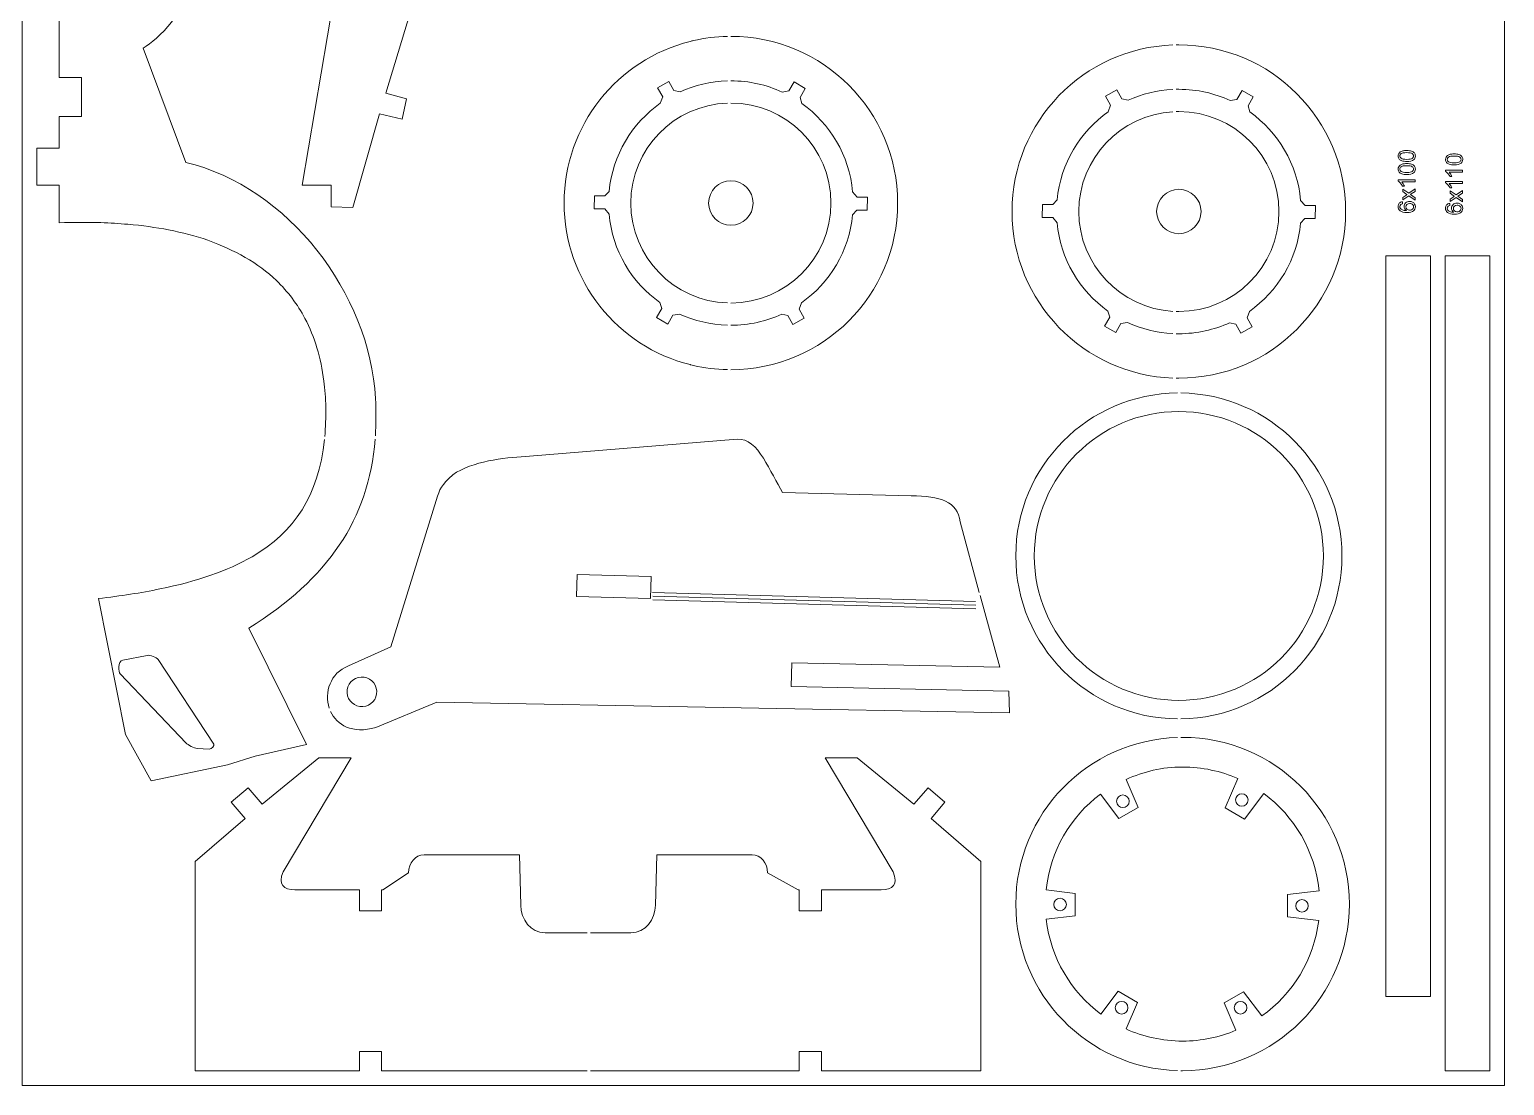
# Model space of a CAD drawing. Header units: centimetres. Extents: x -36.3 to 43.7, y -27.7 to 32.3.
# Drawn here: x 23.75 to 43.65, y 2.33 to 16.59 of the extents above; entities that cross this region are included whole.
import ezdxf

# ---------------------------------------------------------------- set-up
doc = ezdxf.new("R2010")
doc.units = ezdxf.units.CM
doc.header["$MEASUREMENT"] = 0
doc.layers.add('layer 1', color=7, linetype='Continuous')

msp = doc.modelspace()

# ---------------------------------------------------------------- linework, layer by layer
at = {"layer": 'layer 1', "color": 250, "lineweight": 20}
msp.add_open_spline([(23.65371, 2.33283), (23.65371, 2.33283), (23.65371, 32.33283), (23.65371, 32.33283), (23.65371, 32.33283), (43.65371, 32.33283), (43.65371, 32.33283), (43.65371, 32.33283), (43.65371, 2.33283), (43.65371, 2.33283), (43.65371, 2.33283), (23.65371, 2.33283), (23.65371, 2.33283)], degree=3, knots=[0, 0, 0, 0, 0.25, 0.25, 0.25, 0.5, 0.5, 0.5, 0.75, 0.75, 0.75, 1, 1, 1, 1], dxfattribs=at)
at = {"layer": 'layer 1', "color": 250, "lineweight": 9}
for points, knots in [([(27.73663, 11.09409), (27.74784, 11.22155), (27.75375, 11.35272), (27.7514, 11.49458), (27.74788, 11.60918), (27.74, 11.73722), (27.72596, 11.8442), (27.68494, 12.15656), (27.60085, 12.44076), (27.47018, 12.68938), (27.36918, 12.88155), (27.23956, 13.05196), (27.08524, 13.20111), (26.83953, 13.43858), (26.52028, 13.61306), (26.15896, 13.74568), (25.99444, 13.80607), (25.81806, 13.84853), (25.63034, 13.88478), (25.4579, 13.91807), (25.2754, 13.94402), (25.08185, 13.96057), (24.96391, 13.97066), (24.84185, 13.97856), (24.71551, 13.98252), (24.5373, 13.98812), (24.35051, 13.98694), (24.15466, 13.98188), (24.15466, 13.98188), (24.15466, 14.48733), (24.15466, 14.48733), (24.15466, 14.48733), (23.85371, 14.48733), (23.85371, 14.48733), (23.85371, 14.48733), (23.85371, 14.98733), (23.85371, 14.98733), (23.85371, 14.98733), (24.15466, 14.98733), (24.15466, 14.98733), (24.15466, 14.98733), (24.15466, 15.41405), (24.15466, 15.41405), (24.15466, 15.41405), (24.45437, 15.41405), (24.45437, 15.41405), (24.45437, 15.41405), (24.45437, 15.94368), (24.45437, 15.94368), (24.45437, 15.94368), (24.15466, 15.94368), (24.15466, 15.94368), (24.15466, 15.94368), (24.15466, 19.84851), (24.15466, 19.84851), (24.15466, 19.84851), (23.85371, 19.84851), (23.85371, 19.84851), (23.85371, 19.84851), (23.85371, 20.84851), (23.85371, 20.84851), (23.85371, 20.84851), (24.15466, 20.84851), (24.15466, 20.84851), (24.15466, 20.84851), (24.15466, 25.01703), (24.15466, 25.01703)], [0, 0, 0, 0, 0.04545455, 0.04545455, 0.04545455, 0.09090909, 0.09090909, 0.09090909, 0.13636364, 0.13636364, 0.13636364, 0.18181818, 0.18181818, 0.18181818, 0.22727273, 0.22727273, 0.22727273, 0.27272727, 0.27272727, 0.27272727, 0.31818182, 0.31818182, 0.31818182, 0.36363636, 0.36363636, 0.36363636, 0.40909091, 0.40909091, 0.40909091, 0.45454545, 0.45454545, 0.45454545, 0.5, 0.5, 0.5, 0.54545455, 0.54545455, 0.54545455, 0.59090909, 0.59090909, 0.59090909, 0.63636364, 0.63636364, 0.63636364, 0.68181818, 0.68181818, 0.68181818, 0.72727273, 0.72727273, 0.72727273, 0.77272727, 0.77272727, 0.77272727, 0.81818182, 0.81818182, 0.81818182, 0.86363636, 0.86363636, 0.86363636, 0.90909091, 0.90909091, 0.90909091, 0.95454545, 0.95454545, 0.95454545, 1, 1, 1, 1]), ([(25.3538, 25.01704), (25.3538, 25.01704), (25.90231, 17.23757), (25.90231, 17.23757), (25.89654, 16.85704), (25.49178, 16.45453), (25.28532, 16.3388), (25.28532, 16.3388), (25.86275, 14.79591), (25.86275, 14.79591), (27.23977, 14.46666), (28.34722, 13.027), (28.422, 11.60928), (28.43128, 11.43345), (28.43057, 11.26468), (28.41971, 11.10241)], [0, 0, 0, 0, 0.2, 0.2, 0.2, 0.4, 0.4, 0.4, 0.6, 0.6, 0.6, 0.8, 0.8, 0.8, 1, 1, 1, 1]), ([(28.97822, 20.18985), (28.97822, 20.18985), (28.97822, 18.72687), (28.97822, 18.72687), (28.97822, 18.72687), (29.27635, 18.72687), (29.27635, 18.72687), (29.27635, 18.72687), (29.27635, 18.42687), (29.27635, 18.42687), (29.27635, 18.42687), (28.97822, 18.42687), (28.97822, 18.42687), (28.97822, 18.42687), (28.93822, 16.97903), (28.93822, 16.97903), (28.93822, 16.97903), (28.56069, 15.73063), (28.56069, 15.73063), (28.56069, 15.73063), (28.83982, 15.65342), (28.83982, 15.65342), (28.83982, 15.65342), (28.78043, 15.38023), (28.78043, 15.38023), (28.78043, 15.38023), (28.47754, 15.4515), (28.47754, 15.4515), (28.47754, 15.4515), (28.11527, 14.18652), (28.11527, 14.18652), (28.11527, 14.18652), (27.82427, 14.19578), (27.82427, 14.19578), (27.82427, 14.19578), (27.82427, 14.4894), (27.82427, 14.4894), (27.82427, 14.4894), (27.4323, 14.4894), (27.4323, 14.4894), (27.4323, 14.4894), (27.8599, 17.01373), (27.8599, 17.01373), (27.8599, 17.01373), (28.53822, 17.04272), (28.53822, 17.04272), (28.53822, 17.04272), (28.53822, 17.43903), (28.53822, 17.43903), (28.53822, 17.43903), (26.72689, 17.42903), (26.72689, 17.42903), (26.37013, 17.42707), (26.07822, 17.52249), (26.07822, 17.87926), (26.07822, 17.87926), (26.07822, 20.18985), (26.07822, 20.18985)], [0, 0, 0, 0, 0.05263158, 0.05263158, 0.05263158, 0.10526316, 0.10526316, 0.10526316, 0.15789474, 0.15789474, 0.15789474, 0.21052632, 0.21052632, 0.21052632, 0.26315789, 0.26315789, 0.26315789, 0.31578947, 0.31578947, 0.31578947, 0.36842105, 0.36842105, 0.36842105, 0.42105263, 0.42105263, 0.42105263, 0.47368421, 0.47368421, 0.47368421, 0.52631579, 0.52631579, 0.52631579, 0.57894737, 0.57894737, 0.57894737, 0.63157895, 0.63157895, 0.63157895, 0.68421053, 0.68421053, 0.68421053, 0.73684211, 0.73684211, 0.73684211, 0.78947368, 0.78947368, 0.78947368, 0.84210526, 0.84210526, 0.84210526, 0.89473684, 0.89473684, 0.89473684, 0.94736842, 0.94736842, 0.94736842, 1, 1, 1, 1]), ([(33.17137, 11.99772), (33.01329, 12.00081), (32.8592, 12.02024), (32.71075, 12.05432), (32.69904, 12.057), (32.68738, 12.05978), (32.67575, 12.06265), (32.67242, 12.06347), (32.66908, 12.0643), (32.66575, 12.06514), (31.68929, 12.31075), (30.96637, 13.1946), (30.96637, 14.24728), (30.96637, 15.29996), (31.68929, 16.18382), (32.66575, 16.42942), (32.66649, 16.42961), (32.66724, 16.42979), (32.66798, 16.42998), (32.68217, 16.43353), (32.69643, 16.43695), (32.71075, 16.44024), (32.85921, 16.47433), (33.0133, 16.49375), (33.17137, 16.49684)], [0, 0, 0, 0, 0.125, 0.125, 0.125, 0.25, 0.25, 0.25, 0.375, 0.375, 0.375, 0.5, 0.5, 0.5, 0.625, 0.625, 0.625, 0.75, 0.75, 0.75, 0.875, 0.875, 0.875, 1, 1, 1, 1]), ([(33.21637, 16.49728), (34.45901, 16.49728), (35.46637, 15.48992), (35.46637, 14.24728), (35.46637, 13.00464), (34.45901, 11.99728), (33.21637, 11.99728)], [0, 0, 0, 0, 0.5, 0.5, 0.5, 1, 1, 1, 1]), ([(39.18029, 11.88421), (37.97471, 11.92634), (37.01029, 12.91695), (37.01029, 14.13281), (37.01029, 15.34867), (37.97471, 16.33929), (39.18029, 16.38141)], [0, 0, 0, 0, 0.5, 0.5, 0.5, 1, 1, 1, 1]), ([(39.22529, 16.38254), (39.23694, 16.38271), (39.2486, 16.38281), (39.26029, 16.38281), (40.50293, 16.38281), (41.51029, 15.37545), (41.51029, 14.13281), (41.51029, 12.89017), (40.50293, 11.88281), (39.26029, 11.88281), (39.2486, 11.88281), (39.23693, 11.88291), (39.22529, 11.88308)], [0, 0, 0, 0, 0.25, 0.25, 0.25, 0.5, 0.5, 0.5, 0.75, 0.75, 0.75, 1, 1, 1, 1]), ([(33.17137, 12.59788), (32.94102, 12.60405), (32.72249, 12.65752), (32.52501, 12.74878), (32.52501, 12.74878), (32.43416, 12.73313), (32.43416, 12.73313), (32.43416, 12.73313), (32.36389, 12.61209), (32.36389, 12.61209), (32.36389, 12.61209), (32.21343, 12.70105), (32.21343, 12.70105), (32.21343, 12.70105), (32.28341, 12.82226), (32.28341, 12.82226), (32.28341, 12.82226), (32.25869, 12.90352), (32.25869, 12.90352), (31.87808, 13.17523), (31.61791, 13.60464), (31.57331, 14.09632), (31.57331, 14.09632), (31.51397, 14.16761), (31.51397, 14.16761), (31.51397, 14.16761), (31.37401, 14.16795), (31.37401, 14.16795), (31.37401, 14.16795), (31.37582, 14.34273), (31.37582, 14.34273), (31.37582, 14.34273), (31.51578, 14.34273), (31.51578, 14.34273), (31.51578, 14.34273), (31.5739, 14.40489), (31.5739, 14.40489), (31.62046, 14.89615), (31.88235, 15.32465), (32.26418, 15.59494), (32.26418, 15.59494), (32.29617, 15.68176), (32.29617, 15.68176), (32.29617, 15.68176), (32.22648, 15.80314), (32.22648, 15.80314), (32.22648, 15.80314), (32.37875, 15.88896), (32.37875, 15.88896), (32.37875, 15.88896), (32.44873, 15.76775), (32.44873, 15.76775), (32.44873, 15.76775), (32.53109, 15.74862), (32.53109, 15.74862), (32.72696, 15.83818), (32.94339, 15.89058), (33.17137, 15.89668)], [0, 0, 0, 0, 0.05263158, 0.05263158, 0.05263158, 0.10526316, 0.10526316, 0.10526316, 0.15789474, 0.15789474, 0.15789474, 0.21052632, 0.21052632, 0.21052632, 0.26315789, 0.26315789, 0.26315789, 0.31578947, 0.31578947, 0.31578947, 0.36842105, 0.36842105, 0.36842105, 0.42105263, 0.42105263, 0.42105263, 0.47368421, 0.47368421, 0.47368421, 0.52631579, 0.52631579, 0.52631579, 0.57894737, 0.57894737, 0.57894737, 0.63157895, 0.63157895, 0.63157895, 0.68421053, 0.68421053, 0.68421053, 0.73684211, 0.73684211, 0.73684211, 0.78947368, 0.78947368, 0.78947368, 0.84210526, 0.84210526, 0.84210526, 0.89473684, 0.89473684, 0.89473684, 0.94736842, 0.94736842, 0.94736842, 1, 1, 1, 1]), ([(33.21637, 15.89728), (33.46326, 15.89728), (33.69743, 15.84297), (33.90772, 15.74579), (33.90772, 15.74579), (33.99856, 15.76143), (33.99856, 15.76143), (33.99856, 15.76143), (34.06883, 15.88247), (34.06883, 15.88247), (34.06883, 15.88247), (34.21929, 15.79351), (34.21929, 15.79351), (34.21929, 15.79351), (34.14931, 15.6723), (34.14931, 15.6723), (34.14931, 15.6723), (34.17403, 15.59105), (34.17403, 15.59105), (34.55464, 15.31934), (34.81483, 14.88992), (34.85943, 14.39822), (34.85943, 14.39822), (34.91875, 14.32695), (34.91875, 14.32695), (34.91875, 14.32695), (35.05871, 14.32661), (35.05871, 14.32661), (35.05871, 14.32661), (35.0569, 14.15183), (35.0569, 14.15183), (35.0569, 14.15183), (34.91694, 14.15183), (34.91694, 14.15183), (34.91694, 14.15183), (34.85884, 14.08969), (34.85884, 14.08969), (34.81228, 13.59841), (34.55041, 13.1699), (34.16854, 12.89961), (34.16854, 12.89961), (34.13655, 12.8128), (34.13655, 12.8128), (34.13655, 12.8128), (34.20624, 12.69142), (34.20624, 12.69142), (34.20624, 12.69142), (34.05397, 12.6056), (34.05397, 12.6056), (34.05397, 12.6056), (33.98399, 12.72681), (33.98399, 12.72681), (33.98399, 12.72681), (33.90164, 12.74594), (33.90164, 12.74594), (33.69292, 12.65051), (33.46087, 12.59728), (33.21637, 12.59728)], [0, 0, 0, 0, 0.05263158, 0.05263158, 0.05263158, 0.10526316, 0.10526316, 0.10526316, 0.15789474, 0.15789474, 0.15789474, 0.21052632, 0.21052632, 0.21052632, 0.26315789, 0.26315789, 0.26315789, 0.31578947, 0.31578947, 0.31578947, 0.36842105, 0.36842105, 0.36842105, 0.42105263, 0.42105263, 0.42105263, 0.47368421, 0.47368421, 0.47368421, 0.52631579, 0.52631579, 0.52631579, 0.57894737, 0.57894737, 0.57894737, 0.63157895, 0.63157895, 0.63157895, 0.68421053, 0.68421053, 0.68421053, 0.73684211, 0.73684211, 0.73684211, 0.78947368, 0.78947368, 0.78947368, 0.84210526, 0.84210526, 0.84210526, 0.89473684, 0.89473684, 0.89473684, 0.94736842, 0.94736842, 0.94736842, 1, 1, 1, 1]), ([(39.18029, 12.48472), (38.96281, 12.49512), (38.75638, 12.54769), (38.56893, 12.63431), (38.56893, 12.63431), (38.47808, 12.61866), (38.47808, 12.61866), (38.47808, 12.61866), (38.40781, 12.49762), (38.40781, 12.49762), (38.40781, 12.49762), (38.25735, 12.58658), (38.25735, 12.58658), (38.25735, 12.58658), (38.32733, 12.70779), (38.32733, 12.70779), (38.32733, 12.70779), (38.30261, 12.78905), (38.30261, 12.78905), (37.922, 13.06076), (37.66183, 13.49017), (37.61723, 13.98185), (37.61723, 13.98185), (37.55789, 14.05314), (37.55789, 14.05314), (37.55789, 14.05314), (37.41793, 14.05348), (37.41793, 14.05348), (37.41793, 14.05348), (37.41974, 14.22826), (37.41974, 14.22826), (37.41974, 14.22826), (37.5597, 14.22826), (37.5597, 14.22826), (37.5597, 14.22826), (37.61782, 14.29042), (37.61782, 14.29042), (37.66438, 14.78168), (37.92627, 15.21018), (38.3081, 15.48047), (38.3081, 15.48047), (38.34009, 15.56729), (38.34009, 15.56729), (38.34009, 15.56729), (38.2704, 15.68867), (38.2704, 15.68867), (38.2704, 15.68867), (38.42267, 15.77449), (38.42267, 15.77449), (38.42267, 15.77449), (38.49265, 15.65328), (38.49265, 15.65328), (38.49265, 15.65328), (38.57501, 15.63415), (38.57501, 15.63415), (38.76084, 15.71912), (38.96515, 15.77064), (39.18029, 15.78091)], [0, 0, 0, 0, 0.05263158, 0.05263158, 0.05263158, 0.10526316, 0.10526316, 0.10526316, 0.15789474, 0.15789474, 0.15789474, 0.21052632, 0.21052632, 0.21052632, 0.26315789, 0.26315789, 0.26315789, 0.31578947, 0.31578947, 0.31578947, 0.36842105, 0.36842105, 0.36842105, 0.42105263, 0.42105263, 0.42105263, 0.47368421, 0.47368421, 0.47368421, 0.52631579, 0.52631579, 0.52631579, 0.57894737, 0.57894737, 0.57894737, 0.63157895, 0.63157895, 0.63157895, 0.68421053, 0.68421053, 0.68421053, 0.73684211, 0.73684211, 0.73684211, 0.78947368, 0.78947368, 0.78947368, 0.84210526, 0.84210526, 0.84210526, 0.89473684, 0.89473684, 0.89473684, 0.94736842, 0.94736842, 0.94736842, 1, 1, 1, 1]), ([(39.22529, 15.78245), (39.23692, 15.78269), (39.24859, 15.78281), (39.26029, 15.78281), (39.50718, 15.78281), (39.74135, 15.7285), (39.95164, 15.63132), (39.95164, 15.63132), (40.04248, 15.64696), (40.04248, 15.64696), (40.04248, 15.64696), (40.11275, 15.768), (40.11275, 15.768), (40.11275, 15.768), (40.26321, 15.67904), (40.26321, 15.67904), (40.26321, 15.67904), (40.19323, 15.55783), (40.19323, 15.55783), (40.19323, 15.55783), (40.21795, 15.47658), (40.21795, 15.47658), (40.59856, 15.20487), (40.85875, 14.77545), (40.90335, 14.28375), (40.90335, 14.28375), (40.96267, 14.21248), (40.96267, 14.21248), (40.96267, 14.21248), (41.10263, 14.21214), (41.10263, 14.21214), (41.10263, 14.21214), (41.10082, 14.03736), (41.10082, 14.03736), (41.10082, 14.03736), (40.96086, 14.03736), (40.96086, 14.03736), (40.96086, 14.03736), (40.90276, 13.97522), (40.90276, 13.97522), (40.8562, 13.48394), (40.59433, 13.05543), (40.21246, 12.78514), (40.21246, 12.78514), (40.18047, 12.69833), (40.18047, 12.69833), (40.18047, 12.69833), (40.25016, 12.57695), (40.25016, 12.57695), (40.25016, 12.57695), (40.09789, 12.49113), (40.09789, 12.49113), (40.09789, 12.49113), (40.02791, 12.61234), (40.02791, 12.61234), (40.02791, 12.61234), (39.94556, 12.63147), (39.94556, 12.63147), (39.73684, 12.53604), (39.50479, 12.48281), (39.26029, 12.48281), (39.2486, 12.48281), (39.23693, 12.48294), (39.22529, 12.48318)], [0, 0, 0, 0, 0.04761905, 0.04761905, 0.04761905, 0.0952381, 0.0952381, 0.0952381, 0.14285714, 0.14285714, 0.14285714, 0.19047619, 0.19047619, 0.19047619, 0.23809524, 0.23809524, 0.23809524, 0.28571429, 0.28571429, 0.28571429, 0.33333333, 0.33333333, 0.33333333, 0.38095238, 0.38095238, 0.38095238, 0.42857143, 0.42857143, 0.42857143, 0.47619048, 0.47619048, 0.47619048, 0.52380952, 0.52380952, 0.52380952, 0.57142857, 0.57142857, 0.57142857, 0.61904762, 0.61904762, 0.61904762, 0.66666667, 0.66666667, 0.66666667, 0.71428571, 0.71428571, 0.71428571, 0.76190476, 0.76190476, 0.76190476, 0.80952381, 0.80952381, 0.80952381, 0.85714286, 0.85714286, 0.85714286, 0.9047619, 0.9047619, 0.9047619, 0.95238095, 0.95238095, 0.95238095, 1, 1, 1, 1]), ([(33.17137, 12.89802), (32.44663, 12.92175), (31.86637, 13.51676), (31.86637, 14.24728), (31.86637, 14.9778), (32.44663, 15.57281), (33.17137, 15.59654)], [0, 0, 0, 0, 0.5, 0.5, 0.5, 1, 1, 1, 1]), ([(33.21637, 15.59728), (33.96195, 15.59728), (34.56637, 14.99286), (34.56637, 14.24728), (34.56637, 13.5017), (33.96195, 12.89728), (33.21637, 12.89728)], [0, 0, 0, 0, 0.5, 0.5, 0.5, 1, 1, 1, 1]), ([(39.18029, 12.78514), (38.47196, 12.82654), (37.91029, 13.41409), (37.91029, 14.13281), (37.91029, 14.85153), (38.47196, 15.43909), (39.18029, 15.48048)], [0, 0, 0, 0, 0.5, 0.5, 0.5, 1, 1, 1, 1]), ([(39.22529, 15.48237), (39.23691, 15.48266), (39.24859, 15.48281), (39.26029, 15.48281), (40.00587, 15.48281), (40.61029, 14.87839), (40.61029, 14.13281), (40.61029, 13.38723), (40.00587, 12.78281), (39.26029, 12.78281), (39.24859, 12.78281), (39.23692, 12.78297), (39.22529, 12.78326)], [0, 0, 0, 0, 0.25, 0.25, 0.25, 0.5, 0.5, 0.5, 0.75, 0.75, 0.75, 1, 1, 1, 1]), ([(32.91637, 14.24728), (32.91637, 14.41297), (33.05068, 14.54728), (33.21637, 14.54728), (33.38206, 14.54728), (33.51637, 14.41297), (33.51637, 14.24728), (33.51637, 14.08159), (33.38206, 13.94728), (33.21637, 13.94728), (33.05068, 13.94728), (32.91637, 14.08159), (32.91637, 14.24728)], [0, 0, 0, 0, 0.25, 0.25, 0.25, 0.5, 0.5, 0.5, 0.75, 0.75, 0.75, 1, 1, 1, 1]), ([(38.96029, 14.13281), (38.96029, 14.2985), (39.0946, 14.43281), (39.26029, 14.43281), (39.42598, 14.43281), (39.56029, 14.2985), (39.56029, 14.13281), (39.56029, 13.96712), (39.42598, 13.83281), (39.26029, 13.83281), (39.0946, 13.83281), (38.96029, 13.96712), (38.96029, 14.13281)], [0, 0, 0, 0, 0.25, 0.25, 0.25, 0.5, 0.5, 0.5, 0.75, 0.75, 0.75, 1, 1, 1, 1]), ([(42.05371, 3.53283), (42.05371, 3.53283), (42.05371, 13.53283), (42.05371, 13.53283), (42.05371, 13.53283), (42.65371, 13.53283), (42.65371, 13.53283), (42.65371, 13.53283), (42.65371, 3.53283), (42.65371, 3.53283), (42.65371, 3.53283), (42.05371, 3.53283), (42.05371, 3.53283)], [0, 0, 0, 0, 0.25, 0.25, 0.25, 0.5, 0.5, 0.5, 0.75, 0.75, 0.75, 1, 1, 1, 1]), ([(42.85371, 2.53283), (42.85371, 2.53283), (42.85371, 13.53283), (42.85371, 13.53283), (42.85371, 13.53283), (43.45371, 13.53283), (43.45371, 13.53283), (43.45371, 13.53283), (43.45371, 2.53283), (43.45371, 2.53283), (43.45371, 2.53283), (42.85371, 2.53283), (42.85371, 2.53283)], [0, 0, 0, 0, 0.25, 0.25, 0.25, 0.5, 0.5, 0.5, 0.75, 0.75, 0.75, 1, 1, 1, 1]), ([(39.24279, 7.2829), (38.03585, 7.2923), (37.06029, 8.27365), (37.06029, 9.48283), (37.06029, 10.69201), (38.03585, 11.67336), (39.24279, 11.68276)], [0, 0, 0, 0, 0.5, 0.5, 0.5, 1, 1, 1, 1]), ([(39.28779, 11.68266), (40.49013, 11.66794), (41.46029, 10.68867), (41.46029, 9.48283), (41.46029, 8.27699), (40.49013, 7.29772), (39.28779, 7.283)], [0, 0, 0, 0, 0.5, 0.5, 0.5, 1, 1, 1, 1]), ([(37.31029, 9.48283), (37.31029, 10.55978), (38.18335, 11.43283), (39.26028, 11.43283), (40.33723, 11.43283), (41.21029, 10.55978), (41.21029, 9.48283), (41.21029, 8.40588), (40.33723, 7.53283), (39.26028, 7.53283), (38.18335, 7.53283), (37.31029, 8.40588), (37.31029, 9.48283)], [0, 0, 0, 0, 0.25, 0.25, 0.25, 0.5, 0.5, 0.5, 0.75, 0.75, 0.75, 1, 1, 1, 1]), ([(28.41642, 11.05741), (28.33052, 9.9724), (27.78254, 9.17976), (26.71396, 8.50845), (26.71396, 8.50845), (27.49081, 6.93834), (27.49081, 6.93834), (27.49081, 6.93834), (26.79732, 6.77945), (26.79732, 6.77945), (26.79732, 6.77945), (26.42376, 6.66091), (26.42376, 6.66091), (26.42376, 6.66091), (25.39419, 6.44664), (25.39419, 6.44664), (25.39419, 6.44664), (25.04748, 7.07178), (25.04748, 7.07178), (25.04748, 7.07178), (24.68383, 8.90843), (24.68383, 8.90843), (24.98387, 8.94097), (25.25982, 8.98549), (25.51262, 9.03715), (26.01493, 9.13981), (26.42638, 9.27974), (26.75704, 9.47282), (27.32887, 9.80674), (27.65529, 10.29492), (27.73268, 11.05418)], [0, 0, 0, 0, 0.1, 0.1, 0.1, 0.2, 0.2, 0.2, 0.3, 0.3, 0.3, 0.4, 0.4, 0.4, 0.5, 0.5, 0.5, 0.6, 0.6, 0.6, 0.7, 0.7, 0.7, 0.8, 0.8, 0.8, 0.9, 0.9, 0.9, 1, 1, 1, 1]), ([(36.56827, 8.99064), (36.56827, 8.99064), (36.30775, 9.94522), (36.30775, 9.94522), (36.27566, 10.22221), (36.04085, 10.28807), (35.64888, 10.294), (35.64888, 10.294), (33.91474, 10.33936), (33.91474, 10.33936), (33.74819, 10.59678), (33.59225, 11.08187), (33.30083, 11.05807), (33.30083, 11.05807), (30.44495, 10.82499), (30.44495, 10.82499), (30.15077, 10.80717), (29.73138, 10.76566), (29.46447, 10.5782), (29.30639, 10.43639), (29.28951, 10.3954), (29.24218, 10.23193), (29.24218, 10.23193), (28.62724, 8.25375), (28.62724, 8.25375), (28.62724, 8.25375), (28.057, 7.99724), (28.057, 7.99724), (27.80955, 7.90285), (27.72705, 7.63778), (27.79891, 7.42644)], [0, 0, 0, 0, 0.1, 0.1, 0.1, 0.2, 0.2, 0.2, 0.3, 0.3, 0.3, 0.4, 0.4, 0.4, 0.5, 0.5, 0.5, 0.6, 0.6, 0.6, 0.7, 0.7, 0.7, 0.8, 0.8, 0.8, 0.9, 0.9, 0.9, 1, 1, 1, 1]), ([(31.13336, 8.93365), (31.13336, 8.93365), (31.14137, 9.2335), (31.14137, 9.2335), (31.14137, 9.2335), (32.14102, 9.20678), (32.14102, 9.20678), (32.14102, 9.20678), (32.13301, 8.90689), (32.13301, 8.90689), (32.13301, 8.90689), (31.13336, 8.93365), (31.13336, 8.93365)], [0, 0, 0, 0, 0.25, 0.25, 0.25, 0.5, 0.5, 0.5, 0.75, 0.75, 0.75, 1, 1, 1, 1]), ([(27.81589, 7.38375), (27.89915, 7.20213), (28.10553, 7.07581), (28.42747, 7.16576), (28.42747, 7.16576), (29.24915, 7.50774), (29.24915, 7.50774), (29.24915, 7.50774), (36.97505, 7.36562), (36.97505, 7.36562), (36.97505, 7.36562), (36.96671, 7.65641), (36.96671, 7.65641), (36.96671, 7.65641), (34.0314, 7.71779), (34.0314, 7.71779), (34.0314, 7.71779), (34.03809, 8.03772), (34.03809, 8.03772), (34.03809, 8.03772), (36.84543, 7.97902), (36.84543, 7.97902), (36.84543, 7.97902), (36.58017, 8.94707), (36.58017, 8.94707)], [0, 0, 0, 0, 0.125, 0.125, 0.125, 0.25, 0.25, 0.25, 0.375, 0.375, 0.375, 0.5, 0.5, 0.5, 0.625, 0.625, 0.625, 0.75, 0.75, 0.75, 0.875, 0.875, 0.875, 1, 1, 1, 1]), ([(26.23877, 6.94283), (26.23877, 6.94283), (25.48827, 8.08572), (25.48827, 8.08572), (25.47162, 8.11108), (25.37739, 8.14718), (25.34149, 8.14029), (25.34149, 8.14029), (25.01471, 8.07763), (25.01471, 8.07763), (24.94051, 8.06339), (24.95598, 7.91145), (24.97694, 7.88947), (24.97694, 7.88947), (25.86763, 6.95554), (25.86763, 6.95554), (25.88857, 6.93359), (25.97842, 6.8843), (26.015, 6.88275), (26.015, 6.88275), (26.17858, 6.87585), (26.17858, 6.87585), (26.21516, 6.8743), (26.25543, 6.91746), (26.23877, 6.94283)], [0, 0, 0, 0, 0.125, 0.125, 0.125, 0.25, 0.25, 0.25, 0.375, 0.375, 0.375, 0.5, 0.5, 0.5, 0.625, 0.625, 0.625, 0.75, 0.75, 0.75, 0.875, 0.875, 0.875, 1, 1, 1, 1]), ([(28.03895, 7.63627), (28.03261, 7.74654), (28.11686, 7.84108), (28.22714, 7.84742), (28.33741, 7.85376), (28.43195, 7.76952), (28.43829, 7.65926), (28.44463, 7.54896), (28.36039, 7.45443), (28.2501, 7.44808), (28.13983, 7.44173), (28.0453, 7.52599), (28.03895, 7.63627)], [0, 0, 0, 0, 0.25, 0.25, 0.25, 0.5, 0.5, 0.5, 0.75, 0.75, 0.75, 1, 1, 1, 1]), ([(39.24279, 2.53382), (38.03137, 2.56951), (37.06029, 3.56277), (37.06029, 4.78283), (37.06029, 6.00289), (38.03137, 6.99617), (39.24279, 7.03184)], [0, 0, 0, 0, 0.5, 0.5, 0.5, 1, 1, 1, 1]), ([(39.28779, 7.03272), (39.29527, 7.03279), (39.30278, 7.03283), (39.31029, 7.03283), (40.55293, 7.03283), (41.56029, 6.02547), (41.56029, 4.78283), (41.56029, 3.54019), (40.55293, 2.53283), (39.31029, 2.53283), (39.30278, 2.53283), (39.29527, 2.53287), (39.28779, 2.53294)], [0, 0, 0, 0, 0.25, 0.25, 0.25, 0.5, 0.5, 0.5, 0.75, 0.75, 0.75, 1, 1, 1, 1]), ([(31.27561, 2.53283), (30.32593, 2.53283), (29.4542, 2.53283), (28.50452, 2.53283), (28.50452, 2.53283), (28.50452, 2.79368), (28.50452, 2.79368), (28.50452, 2.79368), (28.20452, 2.79368), (28.20452, 2.79368), (28.20452, 2.79368), (28.20452, 2.53283), (28.20452, 2.53283), (28.20452, 2.53283), (25.99012, 2.53283), (25.99012, 2.53283), (25.99012, 2.53283), (25.99012, 5.3587), (25.99012, 5.3587), (25.99012, 5.3587), (26.662, 5.93945), (26.662, 5.93945), (26.662, 5.93945), (26.47493, 6.1592), (26.47493, 6.1592), (26.47493, 6.1592), (26.70337, 6.35366), (26.70337, 6.35366), (26.70337, 6.35366), (26.89385, 6.1299), (26.89385, 6.1299), (26.89385, 6.1299), (27.65921, 6.75859), (27.65921, 6.75859), (27.65921, 6.75859), (28.09322, 6.75559), (28.09322, 6.75559), (28.09322, 6.75559), (27.17573, 5.21888), (27.17573, 5.21888), (27.09839, 5.04177), (27.18623, 4.9777), (27.33496, 4.9745), (27.33496, 4.9745), (28.20452, 4.97395), (28.20452, 4.97395), (28.20452, 4.97395), (28.20452, 4.68918), (28.20452, 4.68918), (28.20452, 4.68918), (28.50452, 4.68918), (28.50452, 4.68918), (28.50452, 4.68918), (28.50452, 4.97395), (28.50452, 4.97395), (28.50452, 4.97395), (28.5206, 4.97393), (28.5206, 4.97393), (28.5206, 4.97393), (28.86868, 5.20219), (28.86868, 5.20219), (28.86867, 5.33774), (28.96036, 5.44782), (29.0765, 5.44782), (29.0765, 5.44782), (30.36336, 5.44782), (30.36336, 5.44782), (30.36336, 5.44782), (30.38074, 4.76744), (30.38074, 4.76744), (30.38577, 4.57073), (30.51402, 4.39859), (30.71154, 4.3944), (30.71154, 4.3944), (31.27561, 4.3944), (31.27561, 4.3944)], [0, 0, 0, 0, 0.04, 0.04, 0.04, 0.08, 0.08, 0.08, 0.12, 0.12, 0.12, 0.16, 0.16, 0.16, 0.2, 0.2, 0.2, 0.24, 0.24, 0.24, 0.28, 0.28, 0.28, 0.32, 0.32, 0.32, 0.36, 0.36, 0.36, 0.4, 0.4, 0.4, 0.44, 0.44, 0.44, 0.48, 0.48, 0.48, 0.52, 0.52, 0.52, 0.56, 0.56, 0.56, 0.6, 0.6, 0.6, 0.64, 0.64, 0.64, 0.68, 0.68, 0.68, 0.72, 0.72, 0.72, 0.76, 0.76, 0.76, 0.8, 0.8, 0.8, 0.84, 0.84, 0.84, 0.88, 0.88, 0.88, 0.92, 0.92, 0.92, 0.96, 0.96, 0.96, 1, 1, 1, 1]), ([(31.32061, 4.3944), (31.32061, 4.3944), (31.86854, 4.3944), (31.86854, 4.3944), (32.06606, 4.39859), (32.19431, 4.57073), (32.19934, 4.76744), (32.19934, 4.76744), (32.21672, 5.44782), (32.21672, 5.44782), (32.21672, 5.44782), (33.50358, 5.44782), (33.50358, 5.44782), (33.61972, 5.44782), (33.71141, 5.33774), (33.7114, 5.20219), (33.7114, 5.20219), (34.12307, 4.97393), (34.12307, 4.97393), (34.12307, 4.97393), (34.13915, 4.97395), (34.13915, 4.97395), (34.13915, 4.97395), (34.13915, 4.68918), (34.13915, 4.68918), (34.13915, 4.68918), (34.43915, 4.68918), (34.43915, 4.68918), (34.43915, 4.68918), (34.43915, 4.97395), (34.43915, 4.97395), (34.43915, 4.97395), (35.24512, 4.9745), (35.24512, 4.9745), (35.39385, 4.9777), (35.48169, 5.04177), (35.40435, 5.21888), (35.40435, 5.21888), (34.48686, 6.75559), (34.48686, 6.75559), (34.48686, 6.75559), (34.92087, 6.75859), (34.92087, 6.75859), (34.92087, 6.75859), (35.68623, 6.1299), (35.68623, 6.1299), (35.68623, 6.1299), (35.87671, 6.35366), (35.87671, 6.35366), (35.87671, 6.35366), (36.10515, 6.1592), (36.10515, 6.1592), (36.10515, 6.1592), (35.91808, 5.93945), (35.91808, 5.93945), (35.91808, 5.93945), (36.59013, 5.3587), (36.59013, 5.3587), (36.59013, 5.3587), (36.59013, 2.53283), (36.59013, 2.53283), (36.59013, 2.53283), (34.43915, 2.53283), (34.43915, 2.53283), (34.43915, 2.53283), (34.43915, 2.79368), (34.43915, 2.79368), (34.43915, 2.79368), (34.13915, 2.79368), (34.13915, 2.79368), (34.13915, 2.79368), (34.13915, 2.53283), (34.13915, 2.53283), (33.19484, 2.53283), (32.26491, 2.53283), (31.32061, 2.53283)], [0, 0, 0, 0, 0.04, 0.04, 0.04, 0.08, 0.08, 0.08, 0.12, 0.12, 0.12, 0.16, 0.16, 0.16, 0.2, 0.2, 0.2, 0.24, 0.24, 0.24, 0.28, 0.28, 0.28, 0.32, 0.32, 0.32, 0.36, 0.36, 0.36, 0.4, 0.4, 0.4, 0.44, 0.44, 0.44, 0.48, 0.48, 0.48, 0.52, 0.52, 0.52, 0.56, 0.56, 0.56, 0.6, 0.6, 0.6, 0.64, 0.64, 0.64, 0.68, 0.68, 0.68, 0.72, 0.72, 0.72, 0.76, 0.76, 0.76, 0.8, 0.8, 0.8, 0.84, 0.84, 0.84, 0.88, 0.88, 0.88, 0.92, 0.92, 0.92, 0.96, 0.96, 0.96, 1, 1, 1, 1]), ([(40.0544, 6.4771), (39.82671, 6.57723), (39.57499, 6.63283), (39.31029, 6.63283), (39.03428, 6.63283), (38.78647, 6.57208), (38.55128, 6.46551), (38.55128, 6.46551), (38.71277, 6.08744), (38.71277, 6.08744), (38.71277, 6.08744), (38.45154, 5.93662), (38.45154, 5.93662), (38.45154, 5.93662), (38.20274, 6.26575), (38.20274, 6.26575), (37.7981, 5.96409), (37.52391, 5.50203), (37.46993, 4.97276), (37.46993, 4.97276), (37.8601, 4.92575), (37.8601, 4.92575), (37.8601, 4.92575), (37.8601, 4.62411), (37.8601, 4.62411), (37.8601, 4.62411), (37.47171, 4.57731), (37.47171, 4.57731), (37.5296, 4.05363), (37.8061, 3.59588), (38.20787, 3.2972), (38.20787, 3.2972), (38.43982, 3.60647), (38.43982, 3.60647), (38.43982, 3.60647), (38.70105, 3.45565), (38.70105, 3.45565), (38.70105, 3.45565), (38.54781, 3.0969), (38.54781, 3.0969), (38.78029, 2.99155), (39.03842, 2.93283), (39.31029, 2.93283), (39.56577, 2.93283), (39.80916, 2.9846), (40.03052, 3.07826), (40.03052, 3.07826), (39.87221, 3.44888), (39.87221, 3.44888), (39.87221, 3.44888), (40.13344, 3.5997), (40.13344, 3.5997), (40.13344, 3.5997), (40.37885, 3.2725), (40.37885, 3.2725), (40.79442, 3.56703), (41.08315, 4.02877), (41.14697, 4.5597), (41.14697, 4.5597), (40.72488, 4.61057), (40.72488, 4.61057), (40.72488, 4.61057), (40.72488, 4.91221), (40.72488, 4.91221), (40.72488, 4.91221), (41.15163, 4.96301), (41.15163, 4.96301), (41.09965, 5.50086), (40.81735, 5.97136), (40.40457, 6.27465), (40.40457, 6.27465), (40.14516, 5.92985), (40.14516, 5.92985), (40.14516, 5.92985), (39.88393, 6.08067), (39.88393, 6.08067), (39.88393, 6.08067), (40.0544, 6.4771), (40.0544, 6.4771)], [0, 0, 0, 0, 0.03846154, 0.03846154, 0.03846154, 0.07692308, 0.07692308, 0.07692308, 0.11538462, 0.11538462, 0.11538462, 0.15384615, 0.15384615, 0.15384615, 0.19230769, 0.19230769, 0.19230769, 0.23076923, 0.23076923, 0.23076923, 0.26923077, 0.26923077, 0.26923077, 0.30769231, 0.30769231, 0.30769231, 0.34615385, 0.34615385, 0.34615385, 0.38461538, 0.38461538, 0.38461538, 0.42307692, 0.42307692, 0.42307692, 0.46153846, 0.46153846, 0.46153846, 0.5, 0.5, 0.5, 0.53846154, 0.53846154, 0.53846154, 0.57692308, 0.57692308, 0.57692308, 0.61538462, 0.61538462, 0.61538462, 0.65384615, 0.65384615, 0.65384615, 0.69230769, 0.69230769, 0.69230769, 0.73076923, 0.73076923, 0.73076923, 0.76923077, 0.76923077, 0.76923077, 0.80769231, 0.80769231, 0.80769231, 0.84615385, 0.84615385, 0.84615385, 0.88461538, 0.88461538, 0.88461538, 0.92307692, 0.92307692, 0.92307692, 0.96153846, 0.96153846, 0.96153846, 1, 1, 1, 1])]:
    msp.add_open_spline(points, degree=3, knots=knots, dxfattribs=at)
at = {"layer": 'layer 1', "color": 242, "lineweight": 9}
for points, knots in [([(42.33501, 14.80828), (42.30818, 14.80828), (42.28648, 14.81103), (42.27008, 14.81653), (42.25362, 14.82209), (42.24097, 14.83029), (42.23214, 14.84119), (42.2233, 14.85204), (42.21891, 14.86574), (42.21891, 14.88225), (42.21891, 14.89442), (42.22134, 14.90511), (42.22626, 14.91437), (42.23118, 14.92358), (42.23827, 14.9312), (42.24754, 14.93713), (42.25674, 14.94305), (42.26801, 14.94771), (42.2813, 14.9511), (42.29458, 14.95454), (42.31252, 14.95623), (42.33501, 14.95623), (42.36168, 14.95623), (42.38327, 14.95348), (42.39967, 14.94803), (42.41613, 14.94258), (42.42877, 14.93438), (42.43766, 14.92347), (42.44655, 14.91263), (42.451, 14.89887), (42.451, 14.88225), (42.451, 14.8604), (42.44322, 14.8432), (42.42761, 14.83071), (42.40856, 14.81574), (42.37771, 14.80828), (42.33501, 14.80828)], [0, 0, 0, 0, 0.08333333, 0.08333333, 0.08333333, 0.16666667, 0.16666667, 0.16666667, 0.25, 0.25, 0.25, 0.33333333, 0.33333333, 0.33333333, 0.41666667, 0.41666667, 0.41666667, 0.5, 0.5, 0.5, 0.58333333, 0.58333333, 0.58333333, 0.66666667, 0.66666667, 0.66666667, 0.75, 0.75, 0.75, 0.83333333, 0.83333333, 0.83333333, 0.91666667, 0.91666667, 0.91666667, 1, 1, 1, 1]), ([(42.33511, 14.83685), (42.37252, 14.83685), (42.3974, 14.84119), (42.40967, 14.84992), (42.422, 14.85865), (42.42814, 14.86945), (42.42814, 14.88225), (42.42814, 14.89506), (42.42195, 14.90585), (42.40962, 14.91458), (42.39724, 14.92332), (42.37242, 14.92766), (42.33511, 14.92766), (42.2977, 14.92766), (42.27283, 14.92332), (42.26055, 14.91458), (42.24822, 14.90591), (42.24208, 14.89501), (42.24208, 14.88194), (42.24208, 14.86913), (42.24754, 14.85886), (42.25838, 14.85119), (42.27219, 14.84161), (42.29781, 14.83685), (42.33511, 14.83685)], [0, 0, 0, 0, 0.125, 0.125, 0.125, 0.25, 0.25, 0.25, 0.375, 0.375, 0.375, 0.5, 0.5, 0.5, 0.625, 0.625, 0.625, 0.75, 0.75, 0.75, 0.875, 0.875, 0.875, 1, 1, 1, 1]), ([(42.33501, 14.6317), (42.30818, 14.6317), (42.28648, 14.63445), (42.27008, 14.63995), (42.25362, 14.64551), (42.24097, 14.65371), (42.23214, 14.66461), (42.2233, 14.67546), (42.21891, 14.68916), (42.21891, 14.70567), (42.21891, 14.71784), (42.22134, 14.72853), (42.22626, 14.73779), (42.23118, 14.747), (42.23827, 14.75462), (42.24754, 14.76055), (42.25674, 14.76647), (42.26801, 14.77113), (42.2813, 14.77452), (42.29458, 14.77796), (42.31252, 14.77965), (42.33501, 14.77965), (42.36168, 14.77965), (42.38327, 14.7769), (42.39967, 14.77145), (42.41613, 14.766), (42.42877, 14.7578), (42.43766, 14.74689), (42.44655, 14.73605), (42.451, 14.72229), (42.451, 14.70567), (42.451, 14.68382), (42.44322, 14.66662), (42.42761, 14.65413), (42.40856, 14.63916), (42.37771, 14.6317), (42.33501, 14.6317)], [0, 0, 0, 0, 0.08333333, 0.08333333, 0.08333333, 0.16666667, 0.16666667, 0.16666667, 0.25, 0.25, 0.25, 0.33333333, 0.33333333, 0.33333333, 0.41666667, 0.41666667, 0.41666667, 0.5, 0.5, 0.5, 0.58333333, 0.58333333, 0.58333333, 0.66666667, 0.66666667, 0.66666667, 0.75, 0.75, 0.75, 0.83333333, 0.83333333, 0.83333333, 0.91666667, 0.91666667, 0.91666667, 1, 1, 1, 1]), ([(42.33511, 14.66027), (42.37252, 14.66027), (42.3974, 14.66461), (42.40967, 14.67334), (42.422, 14.68207), (42.42814, 14.69287), (42.42814, 14.70567), (42.42814, 14.71848), (42.42195, 14.72927), (42.40962, 14.738), (42.39724, 14.74674), (42.37242, 14.75108), (42.33511, 14.75108), (42.2977, 14.75108), (42.27283, 14.74674), (42.26055, 14.738), (42.24822, 14.72933), (42.24208, 14.71843), (42.24208, 14.70536), (42.24208, 14.69255), (42.24754, 14.68228), (42.25838, 14.67461), (42.27219, 14.66503), (42.29781, 14.66027), (42.33511, 14.66027)], [0, 0, 0, 0, 0.125, 0.125, 0.125, 0.25, 0.25, 0.25, 0.375, 0.375, 0.375, 0.5, 0.5, 0.5, 0.625, 0.625, 0.625, 0.75, 0.75, 0.75, 0.875, 0.875, 0.875, 1, 1, 1, 1]), ([(42.97427, 14.76226), (42.94744, 14.76226), (42.92574, 14.76501), (42.90934, 14.77051), (42.89288, 14.77607), (42.88023, 14.78427), (42.8714, 14.79517), (42.86256, 14.80602), (42.85817, 14.81972), (42.85817, 14.83623), (42.85817, 14.8484), (42.8606, 14.85909), (42.86552, 14.86835), (42.87044, 14.87756), (42.87753, 14.88518), (42.8868, 14.89111), (42.896, 14.89703), (42.90727, 14.90169), (42.92056, 14.90508), (42.93384, 14.90852), (42.95178, 14.91021), (42.97427, 14.91021), (43.00094, 14.91021), (43.02253, 14.90746), (43.03893, 14.90201), (43.05539, 14.89656), (43.06803, 14.88836), (43.07692, 14.87745), (43.08581, 14.86661), (43.09026, 14.85285), (43.09026, 14.83623), (43.09026, 14.81438), (43.08248, 14.79718), (43.06687, 14.78469), (43.04782, 14.76972), (43.01697, 14.76226), (42.97427, 14.76226)], [0, 0, 0, 0, 0.08333333, 0.08333333, 0.08333333, 0.16666667, 0.16666667, 0.16666667, 0.25, 0.25, 0.25, 0.33333333, 0.33333333, 0.33333333, 0.41666667, 0.41666667, 0.41666667, 0.5, 0.5, 0.5, 0.58333333, 0.58333333, 0.58333333, 0.66666667, 0.66666667, 0.66666667, 0.75, 0.75, 0.75, 0.83333333, 0.83333333, 0.83333333, 0.91666667, 0.91666667, 0.91666667, 1, 1, 1, 1]), ([(42.97437, 14.79083), (43.01178, 14.79083), (43.03666, 14.79517), (43.04893, 14.8039), (43.06126, 14.81263), (43.0674, 14.82343), (43.0674, 14.83623), (43.0674, 14.84904), (43.06121, 14.85983), (43.04888, 14.86856), (43.0365, 14.8773), (43.01168, 14.88164), (42.97437, 14.88164), (42.93696, 14.88164), (42.91209, 14.8773), (42.89981, 14.86856), (42.88748, 14.85989), (42.88134, 14.84899), (42.88134, 14.83592), (42.88134, 14.82311), (42.8868, 14.81284), (42.89764, 14.80517), (42.91145, 14.79559), (42.93707, 14.79083), (42.97437, 14.79083)], [0, 0, 0, 0, 0.125, 0.125, 0.125, 0.25, 0.25, 0.25, 0.375, 0.375, 0.375, 0.5, 0.5, 0.5, 0.625, 0.625, 0.625, 0.75, 0.75, 0.75, 0.875, 0.875, 0.875, 1, 1, 1, 1]), ([(42.44719, 14.55989), (42.44719, 14.55989), (42.44719, 14.53195), (42.44719, 14.53195), (42.44719, 14.53195), (42.26928, 14.53195), (42.26928, 14.53195), (42.27574, 14.52523), (42.28214, 14.51639), (42.28855, 14.50549), (42.29495, 14.49459), (42.29976, 14.48475), (42.30294, 14.47607), (42.30294, 14.47607), (42.27595, 14.47607), (42.27595, 14.47607), (42.26865, 14.49168), (42.25976, 14.50533), (42.24928, 14.51703), (42.23886, 14.52872), (42.22875, 14.53703), (42.21891, 14.5419), (42.21891, 14.5419), (42.21891, 14.55989), (42.21891, 14.55989), (42.21891, 14.55989), (42.44719, 14.55989), (42.44719, 14.55989)], [0, 0, 0, 0, 0.11111111, 0.11111111, 0.11111111, 0.22222222, 0.22222222, 0.22222222, 0.33333333, 0.33333333, 0.33333333, 0.44444444, 0.44444444, 0.44444444, 0.55555556, 0.55555556, 0.55555556, 0.66666667, 0.66666667, 0.66666667, 0.77777778, 0.77777778, 0.77777778, 0.88888889, 0.88888889, 0.88888889, 1, 1, 1, 1]), ([(43.08645, 14.69045), (43.08645, 14.69045), (43.08645, 14.66251), (43.08645, 14.66251), (43.08645, 14.66251), (42.90854, 14.66251), (42.90854, 14.66251), (42.915, 14.65579), (42.9214, 14.64695), (42.92781, 14.63605), (42.93421, 14.62515), (42.93902, 14.61531), (42.9422, 14.60663), (42.9422, 14.60663), (42.91521, 14.60663), (42.91521, 14.60663), (42.90791, 14.62224), (42.89902, 14.63589), (42.88854, 14.64759), (42.87812, 14.65928), (42.86801, 14.66759), (42.85817, 14.67246), (42.85817, 14.67246), (42.85817, 14.69045), (42.85817, 14.69045), (42.85817, 14.69045), (43.08645, 14.69045), (43.08645, 14.69045)], [0, 0, 0, 0, 0.11111111, 0.11111111, 0.11111111, 0.22222222, 0.22222222, 0.22222222, 0.33333333, 0.33333333, 0.33333333, 0.44444444, 0.44444444, 0.44444444, 0.55555556, 0.55555556, 0.55555556, 0.66666667, 0.66666667, 0.66666667, 0.77777778, 0.77777778, 0.77777778, 0.88888889, 0.88888889, 0.88888889, 1, 1, 1, 1]), ([(43.08645, 14.53742), (43.08645, 14.53742), (43.08645, 14.50948), (43.08645, 14.50948), (43.08645, 14.50948), (42.90854, 14.50948), (42.90854, 14.50948), (42.915, 14.50276), (42.9214, 14.49392), (42.92781, 14.48302), (42.93421, 14.47212), (42.93902, 14.46228), (42.9422, 14.4536), (42.9422, 14.4536), (42.91521, 14.4536), (42.91521, 14.4536), (42.90791, 14.46921), (42.89902, 14.48286), (42.88854, 14.49456), (42.87812, 14.50625), (42.86801, 14.51456), (42.85817, 14.51943), (42.85817, 14.51943), (42.85817, 14.53742), (42.85817, 14.53742), (42.85817, 14.53742), (43.08645, 14.53742), (43.08645, 14.53742)], [0, 0, 0, 0, 0.11111111, 0.11111111, 0.11111111, 0.22222222, 0.22222222, 0.22222222, 0.33333333, 0.33333333, 0.33333333, 0.44444444, 0.44444444, 0.44444444, 0.55555556, 0.55555556, 0.55555556, 0.66666667, 0.66666667, 0.66666667, 0.77777778, 0.77777778, 0.77777778, 0.88888889, 0.88888889, 0.88888889, 1, 1, 1, 1]), ([(42.44719, 14.28494), (42.44719, 14.28494), (42.36184, 14.3451), (42.36184, 14.3451), (42.36184, 14.3451), (42.28241, 14.28938), (42.28241, 14.28938), (42.28241, 14.28938), (42.28241, 14.32372), (42.28241, 14.32372), (42.28241, 14.32372), (42.3213, 14.34976), (42.3213, 14.34976), (42.3286, 14.35457), (42.33453, 14.35838), (42.33919, 14.36108), (42.33257, 14.36579), (42.32659, 14.36997), (42.32125, 14.37373), (42.32125, 14.37373), (42.28241, 14.40114), (42.28241, 14.40114), (42.28241, 14.40114), (42.28241, 14.43527), (42.28241, 14.43527), (42.28241, 14.43527), (42.36184, 14.37923), (42.36184, 14.37923), (42.36184, 14.37923), (42.44719, 14.43892), (42.44719, 14.43892), (42.44719, 14.43892), (42.44719, 14.40495), (42.44719, 14.40495), (42.44719, 14.40495), (42.39639, 14.37087), (42.39639, 14.37087), (42.39639, 14.37087), (42.38417, 14.36309), (42.38417, 14.36309), (42.38417, 14.36309), (42.44719, 14.31907), (42.44719, 14.31907), (42.44719, 14.31907), (42.44719, 14.28494), (42.44719, 14.28494)], [0, 0, 0, 0, 0.06666667, 0.06666667, 0.06666667, 0.13333333, 0.13333333, 0.13333333, 0.2, 0.2, 0.2, 0.26666667, 0.26666667, 0.26666667, 0.33333333, 0.33333333, 0.33333333, 0.4, 0.4, 0.4, 0.46666667, 0.46666667, 0.46666667, 0.53333333, 0.53333333, 0.53333333, 0.6, 0.6, 0.6, 0.66666667, 0.66666667, 0.66666667, 0.73333333, 0.73333333, 0.73333333, 0.8, 0.8, 0.8, 0.86666667, 0.86666667, 0.86666667, 0.93333333, 0.93333333, 0.93333333, 1, 1, 1, 1]), ([(43.08645, 14.26247), (43.08645, 14.26247), (43.0011, 14.32263), (43.0011, 14.32263), (43.0011, 14.32263), (42.92167, 14.26691), (42.92167, 14.26691), (42.92167, 14.26691), (42.92167, 14.30125), (42.92167, 14.30125), (42.92167, 14.30125), (42.96056, 14.32729), (42.96056, 14.32729), (42.96786, 14.3321), (42.97379, 14.33591), (42.97845, 14.33861), (42.97183, 14.34332), (42.96585, 14.3475), (42.96051, 14.35126), (42.96051, 14.35126), (42.92167, 14.37867), (42.92167, 14.37867), (42.92167, 14.37867), (42.92167, 14.4128), (42.92167, 14.4128), (42.92167, 14.4128), (43.0011, 14.35676), (43.0011, 14.35676), (43.0011, 14.35676), (43.08645, 14.41645), (43.08645, 14.41645), (43.08645, 14.41645), (43.08645, 14.38248), (43.08645, 14.38248), (43.08645, 14.38248), (43.03565, 14.3484), (43.03565, 14.3484), (43.03565, 14.3484), (43.02343, 14.34062), (43.02343, 14.34062), (43.02343, 14.34062), (43.08645, 14.2966), (43.08645, 14.2966), (43.08645, 14.2966), (43.08645, 14.26247), (43.08645, 14.26247)], [0, 0, 0, 0, 0.06666667, 0.06666667, 0.06666667, 0.13333333, 0.13333333, 0.13333333, 0.2, 0.2, 0.2, 0.26666667, 0.26666667, 0.26666667, 0.33333333, 0.33333333, 0.33333333, 0.4, 0.4, 0.4, 0.46666667, 0.46666667, 0.46666667, 0.53333333, 0.53333333, 0.53333333, 0.6, 0.6, 0.6, 0.66666667, 0.66666667, 0.66666667, 0.73333333, 0.73333333, 0.73333333, 0.8, 0.8, 0.8, 0.86666667, 0.86666667, 0.86666667, 0.93333333, 0.93333333, 0.93333333, 1, 1, 1, 1]), ([(42.27542, 14.26488), (42.27542, 14.26488), (42.27764, 14.23726), (42.27764, 14.23726), (42.26669, 14.23477), (42.2587, 14.23123), (42.25373, 14.22662), (42.24574, 14.21906), (42.24177, 14.20969), (42.24177, 14.19858), (42.24177, 14.18964), (42.24425, 14.1817), (42.24923, 14.17487), (42.25563, 14.16609), (42.26494, 14.15921), (42.27722, 14.15408), (42.28955, 14.149), (42.30707, 14.14635), (42.32977, 14.14614), (42.31955, 14.15286), (42.31193, 14.16111), (42.30701, 14.17085), (42.30204, 14.18059), (42.29955, 14.19075), (42.29955, 14.20144), (42.29955, 14.22006), (42.30643, 14.23594), (42.32014, 14.24906), (42.33384, 14.26213), (42.35152, 14.26869), (42.37327, 14.26869), (42.38755, 14.26869), (42.40078, 14.26562), (42.41306, 14.25949), (42.42534, 14.25329), (42.4347, 14.24488), (42.44121, 14.23409), (42.44772, 14.22334), (42.451, 14.21112), (42.451, 14.19747), (42.451, 14.17424), (42.44243, 14.15524), (42.42534, 14.14053), (42.40824, 14.12587), (42.38004, 14.11852), (42.34077, 14.11852), (42.29685, 14.11852), (42.26489, 14.12666), (42.24494, 14.14291), (42.22759, 14.15709), (42.21891, 14.17619), (42.21891, 14.20027), (42.21891, 14.21816), (42.22393, 14.23287), (42.23394, 14.2443), (42.24394, 14.25573), (42.25775, 14.26261), (42.27542, 14.26488)], [0, 0, 0, 0, 0.05263158, 0.05263158, 0.05263158, 0.10526316, 0.10526316, 0.10526316, 0.15789474, 0.15789474, 0.15789474, 0.21052632, 0.21052632, 0.21052632, 0.26315789, 0.26315789, 0.26315789, 0.31578947, 0.31578947, 0.31578947, 0.36842105, 0.36842105, 0.36842105, 0.42105263, 0.42105263, 0.42105263, 0.47368421, 0.47368421, 0.47368421, 0.52631579, 0.52631579, 0.52631579, 0.57894737, 0.57894737, 0.57894737, 0.63157895, 0.63157895, 0.63157895, 0.68421053, 0.68421053, 0.68421053, 0.73684211, 0.73684211, 0.73684211, 0.78947368, 0.78947368, 0.78947368, 0.84210526, 0.84210526, 0.84210526, 0.89473684, 0.89473684, 0.89473684, 0.94736842, 0.94736842, 0.94736842, 1, 1, 1, 1]), ([(42.37353, 14.15058), (42.38316, 14.15058), (42.39237, 14.15265), (42.40115, 14.15672), (42.40994, 14.1608), (42.4166, 14.16651), (42.42121, 14.17376), (42.42581, 14.18106), (42.42814, 14.18879), (42.42814, 14.19699), (42.42814, 14.2089), (42.42338, 14.21906), (42.41385, 14.22747), (42.40433, 14.23588), (42.39142, 14.24012), (42.37506, 14.24012), (42.35935, 14.24012), (42.34697, 14.23594), (42.33792, 14.22763), (42.32887, 14.21932), (42.32432, 14.20874), (42.32432, 14.19588), (42.32432, 14.18329), (42.32887, 14.17254), (42.33792, 14.16376), (42.34697, 14.15497), (42.35882, 14.15058), (42.37353, 14.15058)], [0, 0, 0, 0, 0.11111111, 0.11111111, 0.11111111, 0.22222222, 0.22222222, 0.22222222, 0.33333333, 0.33333333, 0.33333333, 0.44444444, 0.44444444, 0.44444444, 0.55555556, 0.55555556, 0.55555556, 0.66666667, 0.66666667, 0.66666667, 0.77777778, 0.77777778, 0.77777778, 0.88888889, 0.88888889, 0.88888889, 1, 1, 1, 1]), ([(42.91468, 14.24241), (42.91468, 14.24241), (42.9169, 14.21479), (42.9169, 14.21479), (42.90595, 14.2123), (42.89796, 14.20876), (42.89299, 14.20415), (42.885, 14.19659), (42.88103, 14.18722), (42.88103, 14.17611), (42.88103, 14.16717), (42.88351, 14.15923), (42.88849, 14.1524), (42.89489, 14.14362), (42.9042, 14.13674), (42.91648, 14.13161), (42.92881, 14.12653), (42.94633, 14.12388), (42.96903, 14.12367), (42.95881, 14.13039), (42.95119, 14.13864), (42.94627, 14.14838), (42.9413, 14.15812), (42.93881, 14.16828), (42.93881, 14.17897), (42.93881, 14.19759), (42.94569, 14.21347), (42.9594, 14.22659), (42.9731, 14.23966), (42.99078, 14.24622), (43.01253, 14.24622), (43.02681, 14.24622), (43.04004, 14.24315), (43.05232, 14.23702), (43.0646, 14.23082), (43.07396, 14.22241), (43.08047, 14.21162), (43.08698, 14.20087), (43.09026, 14.18865), (43.09026, 14.175), (43.09026, 14.15177), (43.08169, 14.13277), (43.0646, 14.11806), (43.0475, 14.1034), (43.0193, 14.09605), (42.98003, 14.09605), (42.93611, 14.09605), (42.90415, 14.10419), (42.8842, 14.12044), (42.86685, 14.13462), (42.85817, 14.15372), (42.85817, 14.1778), (42.85817, 14.19569), (42.86319, 14.2104), (42.8732, 14.22183), (42.8832, 14.23326), (42.89701, 14.24014), (42.91468, 14.24241)], [0, 0, 0, 0, 0.05263158, 0.05263158, 0.05263158, 0.10526316, 0.10526316, 0.10526316, 0.15789474, 0.15789474, 0.15789474, 0.21052632, 0.21052632, 0.21052632, 0.26315789, 0.26315789, 0.26315789, 0.31578947, 0.31578947, 0.31578947, 0.36842105, 0.36842105, 0.36842105, 0.42105263, 0.42105263, 0.42105263, 0.47368421, 0.47368421, 0.47368421, 0.52631579, 0.52631579, 0.52631579, 0.57894737, 0.57894737, 0.57894737, 0.63157895, 0.63157895, 0.63157895, 0.68421053, 0.68421053, 0.68421053, 0.73684211, 0.73684211, 0.73684211, 0.78947368, 0.78947368, 0.78947368, 0.84210526, 0.84210526, 0.84210526, 0.89473684, 0.89473684, 0.89473684, 0.94736842, 0.94736842, 0.94736842, 1, 1, 1, 1]), ([(43.01279, 14.12811), (43.02242, 14.12811), (43.03163, 14.13018), (43.04041, 14.13425), (43.0492, 14.13833), (43.05586, 14.14404), (43.06047, 14.15129), (43.06507, 14.15859), (43.0674, 14.16632), (43.0674, 14.17452), (43.0674, 14.18643), (43.06264, 14.19659), (43.05311, 14.205), (43.04359, 14.21341), (43.03068, 14.21765), (43.01432, 14.21765), (42.99861, 14.21765), (42.98623, 14.21347), (42.97718, 14.20516), (42.96813, 14.19685), (42.96358, 14.18627), (42.96358, 14.17341), (42.96358, 14.16082), (42.96813, 14.15007), (42.97718, 14.14129), (42.98623, 14.1325), (42.99808, 14.12811), (43.01279, 14.12811)], [0, 0, 0, 0, 0.11111111, 0.11111111, 0.11111111, 0.22222222, 0.22222222, 0.22222222, 0.33333333, 0.33333333, 0.33333333, 0.44444444, 0.44444444, 0.44444444, 0.55555556, 0.55555556, 0.55555556, 0.66666667, 0.66666667, 0.66666667, 0.77777778, 0.77777778, 0.77777778, 0.88888889, 0.88888889, 0.88888889, 1, 1, 1, 1]), ([(38.41976, 6.17021), (38.41976, 6.21718), (38.45784, 6.25526), (38.50481, 6.25526), (38.55178, 6.25526), (38.58986, 6.21718), (38.58986, 6.17021), (38.58986, 6.12324), (38.55178, 6.08516), (38.50481, 6.08516), (38.45784, 6.08516), (38.41976, 6.12324), (38.41976, 6.17021)], [0, 0, 0, 0, 0.25, 0.25, 0.25, 0.5, 0.5, 0.5, 0.75, 0.75, 0.75, 1, 1, 1, 1]), ([(40.0249, 6.18785), (40.0249, 6.23482), (40.06298, 6.2729), (40.10995, 6.2729), (40.15692, 6.2729), (40.195, 6.23482), (40.195, 6.18785), (40.195, 6.14088), (40.15692, 6.1028), (40.10995, 6.1028), (40.06298, 6.1028), (40.0249, 6.14088), (40.0249, 6.18785)], [0, 0, 0, 0, 0.25, 0.25, 0.25, 0.5, 0.5, 0.5, 0.75, 0.75, 0.75, 1, 1, 1, 1]), ([(37.5731, 4.77674), (37.5731, 4.82371), (37.61118, 4.86179), (37.65815, 4.86179), (37.70512, 4.86179), (37.7432, 4.82371), (37.7432, 4.77674), (37.7432, 4.72977), (37.70512, 4.69169), (37.65815, 4.69169), (37.61118, 4.69169), (37.5731, 4.72977), (37.5731, 4.77674)], [0, 0, 0, 0, 0.25, 0.25, 0.25, 0.5, 0.5, 0.5, 0.75, 0.75, 0.75, 1, 1, 1, 1]), ([(40.83629, 4.7591), (40.83629, 4.80607), (40.87437, 4.84415), (40.92134, 4.84415), (40.96831, 4.84415), (41.00639, 4.80607), (41.00639, 4.7591), (41.00639, 4.71213), (40.96831, 4.67405), (40.92134, 4.67405), (40.87437, 4.67405), (40.83629, 4.71213), (40.83629, 4.7591)], [0, 0, 0, 0, 0.25, 0.25, 0.25, 0.5, 0.5, 0.5, 0.75, 0.75, 0.75, 1, 1, 1, 1]), ([(38.40213, 3.38327), (38.40213, 3.43024), (38.44021, 3.46832), (38.48718, 3.46832), (38.53415, 3.46832), (38.57223, 3.43024), (38.57223, 3.38327), (38.57223, 3.3363), (38.53415, 3.29822), (38.48718, 3.29822), (38.44021, 3.29822), (38.40213, 3.3363), (38.40213, 3.38327)], [0, 0, 0, 0, 0.25, 0.25, 0.25, 0.5, 0.5, 0.5, 0.75, 0.75, 0.75, 1, 1, 1, 1]), ([(40.00727, 3.38327), (40.00727, 3.43024), (40.04535, 3.46832), (40.09232, 3.46832), (40.13929, 3.46832), (40.17737, 3.43024), (40.17737, 3.38327), (40.17737, 3.3363), (40.13929, 3.29822), (40.09232, 3.29822), (40.04535, 3.29822), (40.00727, 3.3363), (40.00727, 3.38327)], [0, 0, 0, 0, 0.25, 0.25, 0.25, 0.5, 0.5, 0.5, 0.75, 0.75, 0.75, 1, 1, 1, 1])]:
    msp.add_open_spline(points, degree=3, knots=knots, dxfattribs=at)
for points in [[(32.15914, 8.991), (32.15914, 8.991), (36.51733, 8.86767), (36.51733, 8.86767)], [(32.162, 8.94129), (32.162, 8.94129), (36.52019, 8.81796), (36.52019, 8.81796)], [(32.16486, 8.89158), (32.16486, 8.89158), (36.52305, 8.76825), (36.52305, 8.76825)]]:
    msp.add_open_spline(points, degree=3, dxfattribs=at)

doc.saveas('drawing.dxf')
